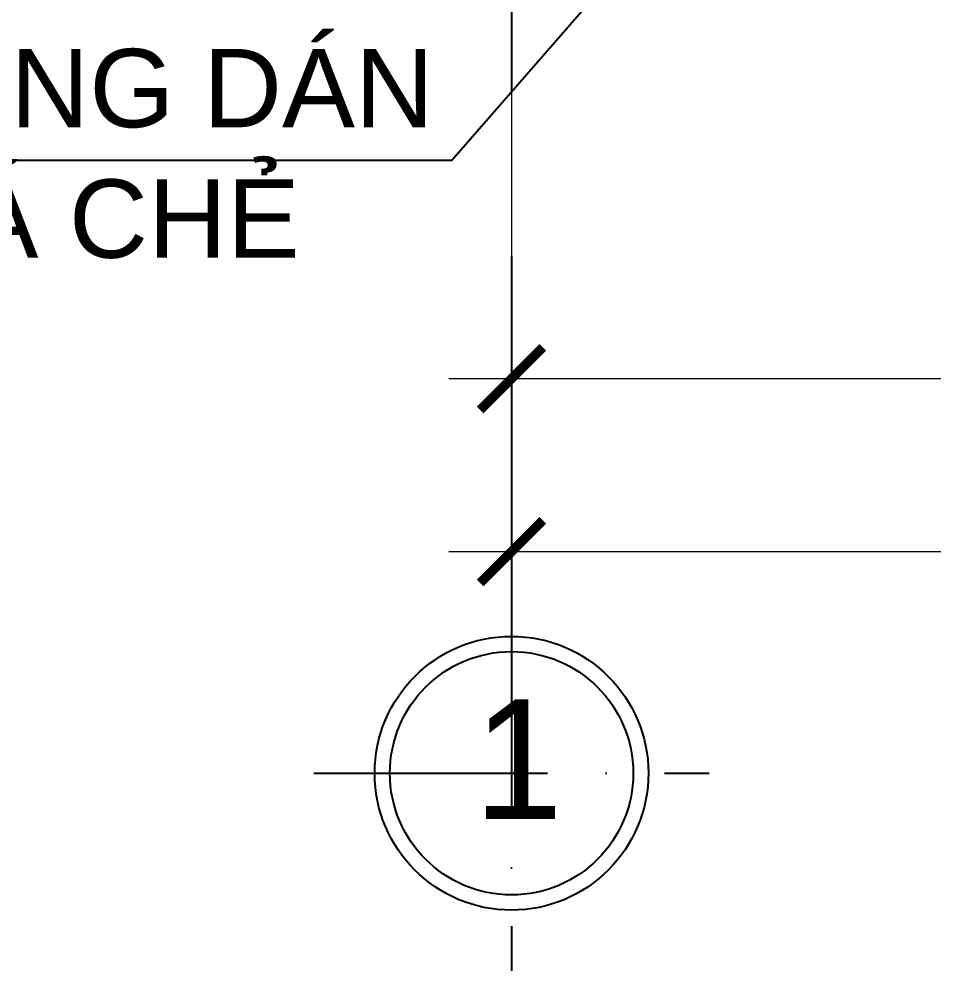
# Model space of a CAD drawing. Header units: inches. Extents: x 452443 to 881249, y 975131 to 1198310.
# Drawn here: x 558862 to 561784, y 1031891 to 1034930 of the extents above; entities that cross this region are included whole.
import ezdxf
from ezdxf.enums import TextEntityAlignment as Align

# ---------------------------------------------------------------- set-up
doc = ezdxf.new("R2010")
doc.units = ezdxf.units.IN
doc.header["$LTSCALE"] = 3.5
doc.header["$MEASUREMENT"] = 0
doc.linetypes.add('ACAD_ISO10W100', pattern=[18, 12, -3, 0, -3])
doc.linetypes.add('CENTER', pattern=[2, 1.25, -0.25, 0.25, -0.25])
for name, color, linetype in [('DOOR-84', 84, 'Continuous'), ('NOI THAT', 42, 'Continuous'), ('text', 3, 'Continuous'), ('thuocdo', 3, 'Continuous'), ('Truc', 252, 'Continuous'), ('VISIONABLE-LINE126', 126, 'Continuous')]:
    doc.layers.add(name, color=color, linetype=linetype)
doc.styles.add('chu 1', font='VHELVEN0.TTF')
doc.styles.add('romand', font='romand.shx')
doc.styles.add('STYLE5', font='VAVON_.TTF')
doc.dimstyles.new('TL100', dxfattribs={"dimscale": 100, "dimtxt": 2.5, "dimasz": 2, "dimexe": 2, "dimexo": 1, "dimgap": 1, "dimtad": 1, "dimdec": 0, "dimzin": 0, "dimdsep": 46, "dimtxsty": 'romand', "dimblk": 'ARCHTICK', "dimcen": 2, "dimdle": 2, "dimclrd": 256, "dimclre": 256, "dimclrt": 7, "dimadec": 0, "dimazin": 0, "dimtfac": 0.004, "dimtdec": 0, "dimtmove": 2, "dimatfit": 3, "dimfxl": 1, "dimtolj": 1, "dimtzin": 0, "dimlwd": 20, "dimlwe": 20, "dimarcsym": 1})
doc.dimstyles.new('TL20...', dxfattribs={"dimscale": 20, "dimtxt": 2.5, "dimasz": 2, "dimexe": 2, "dimexo": 2, "dimgap": 1, "dimtad": 1, "dimdec": 0, "dimzin": 0, "dimdsep": 46, "dimtxsty": 'chu 1', "dimblk": 'ARCHTICK', "dimcen": 2, "dimdle": 2, "dimclrd": 256, "dimclre": 256, "dimclrt": 256, "dimadec": 1, "dimazin": 0, "dimtfac": 1, "dimtdec": 0, "dimtix": 1, "dimtofl": 0, "dimtmove": 0, "dimatfit": 3, "dimldrblk": 'ARCHTICK', "dimfxl": 10, "dimfxlon": 1, "dimtolj": 1, "dimtzin": 0, "dimlwd": -1, "dimarcsym": 0})

# ---------------------------------------------------------------- blocks, each defined once
blk = doc.blocks.new('truc tron')
at = {"layer": 'DOOR-84', "linetype": 'ACAD_ISO10W100', "ltscale": 20}
for p, q in [((0, -710.4), (0, 710.4)), ((710.4, 0), (-710.4, 0))]:
    blk.add_line(p, q, dxfattribs=at)
at = {"layer": 'DOOR-84', "linetype": 'Continuous'}
blk.add_circle((0, 0), 491.8, dxfattribs=at)
at = {"layer": 'NOI THAT', "linetype": 'Continuous'}
blk.add_circle((0, 0), 437.2, dxfattribs=at)
blk = doc.blocks.new('_ArchTick')
at = {"color": 0, "linetype": 'ByBlock', "const_width": 0.15}
blk.add_lwpolyline([(-0.5, -0.5), (0.5, 0.5)], dxfattribs=at)
blk = doc.blocks.new('*D1915')
at = {"layer": 'DEFPOINTS', "color": 0}
for p in [(560434.9, 1037100.9), (564434.9, 1033782), (564434.9, 1033781.6)]:
    blk.add_point(p, dxfattribs=at)
at = {"layer": 'thuocdo', "lineweight": 20}
for p, q in [((560434.9, 1037000.9), (560434.9, 1033582)), ((564434.9, 1033881.6), (564434.9, 1033982)), ((560234.9, 1033782), (564634.9, 1033782))]:
    blk.add_line(p, q, dxfattribs=at)
at = {"layer": 'thuocdo', "lineweight": 20, "xscale": 200, "yscale": 200, "zscale": 200, "rotation": 180}
blk.add_blockref('_ArchTick', (560434.9, 1033782), dxfattribs=at)
at = {"layer": 'thuocdo', "lineweight": 20, "xscale": 200, "yscale": 200, "zscale": 200}
blk.add_blockref('_ArchTick', (564434.9, 1033782), dxfattribs=at)
at = {"layer": 'thuocdo', "color": 7, "insert": (562434.9, 1034007), "char_height": 250, "attachment_point": 5, "style": 'romand'}
blk.add_mtext('\\A1;4000', dxfattribs=at)
blk = doc.blocks.new('*D1922')
at = {"layer": 'DEFPOINTS', "color": 0}
for p in [(560434.9, 1035181.9), (588934.9, 1035181.9), (588934.9, 1033229.7)]:
    blk.add_point(p, dxfattribs=at)
at = {"layer": 'thuocdo', "lineweight": 20}
for p, q in [((560434.9, 1035081.9), (560434.9, 1033029.7)), ((588934.9, 1035081.9), (588934.9, 1033029.7)), ((560234.9, 1033229.7), (589134.9, 1033229.7))]:
    blk.add_line(p, q, dxfattribs=at)
at = {"layer": 'thuocdo', "lineweight": 20, "xscale": 200, "yscale": 200, "zscale": 200, "rotation": 180}
blk.add_blockref('_ArchTick', (560434.9, 1033229.7), dxfattribs=at)
at = {"layer": 'thuocdo', "lineweight": 20, "xscale": 200, "yscale": 200, "zscale": 200}
blk.add_blockref('_ArchTick', (588934.9, 1033229.7), dxfattribs=at)
at = {"layer": 'thuocdo', "color": 7, "insert": (574684.9, 1033454.7), "char_height": 250, "attachment_point": 5, "style": 'romand'}
blk.add_mtext('\\A1;28500', dxfattribs=at)

msp = doc.modelspace()

# ---------------------------------------------------------------- linework, layer by layer
at = {"layer": 'Truc', "linetype": 'CENTER', "ltscale": 600}
msp.add_lwpolyline([(560434.9, 1055173.5), (560434.9, 1032476.1)], dxfattribs=at)

# ---------------------------------------------------------------- block references
at = {"layer": 'VISIONABLE-LINE126', "linetype": 'Continuous', "xscale": 0.8886240000138059, "yscale": 0.8886240000138059, "zscale": 0.8886240000138059, "rotation": 180}
msp.add_blockref('truc tron', (560434.9, 1032522.2), dxfattribs=at)

# ---------------------------------------------------------------- texts
at = {"insert": (557801, 1034499.5), "char_height": 250, "width": 2579.122, "attachment_point": 4, "style": 'chu 1'}
msp.add_mtext('\\pi222.47874;TÖÔØNG{\\W0.94327; }DAÙN \\P\\pi638.44695;ÑAÙ CHEÛ', dxfattribs=at)
at = {"layer": 'text', "linetype": 'Continuous', "style": 'STYLE5'}
msp.add_text('1', height=382.5, dxfattribs=at).set_placement((560456.6, 1032375.6), align=Align.CENTER)

# ---------------------------------------------------------------- dimensions: what is measured, and where the dimension line sits
at = {"layer": 'thuocdo'}
for base, p1, p2, picture, middle in [((564434.9, 1033782), (560434.9, 1037100.9), (564434.9, 1033781.6), '*D1915', (562434.9, 1034007)), ((588934.9, 1033229.7), (560434.9, 1035181.9), (588934.9, 1035181.9), '*D1922', (574684.9, 1033454.7))]:
    dim = msp.add_linear_dim(base=base, p1=p1, p2=p2, dimstyle='TL100', override={"dimarcsym": 1}, dxfattribs=at)
    dim.commit()
    dim.dimension.update_dxf_attribs({"geometry": picture, "text_midpoint": middle})

# ---------------------------------------------------------------- leaders
msp.add_leader([(561412.8, 1035820.6), (560244.3, 1034478.3), (557969.8, 1034478.3)], dimstyle='TL20...', override={"dimasz": 15, "dimtad": 0, "dimfxl": 7})

doc.saveas('drawing.dxf')
